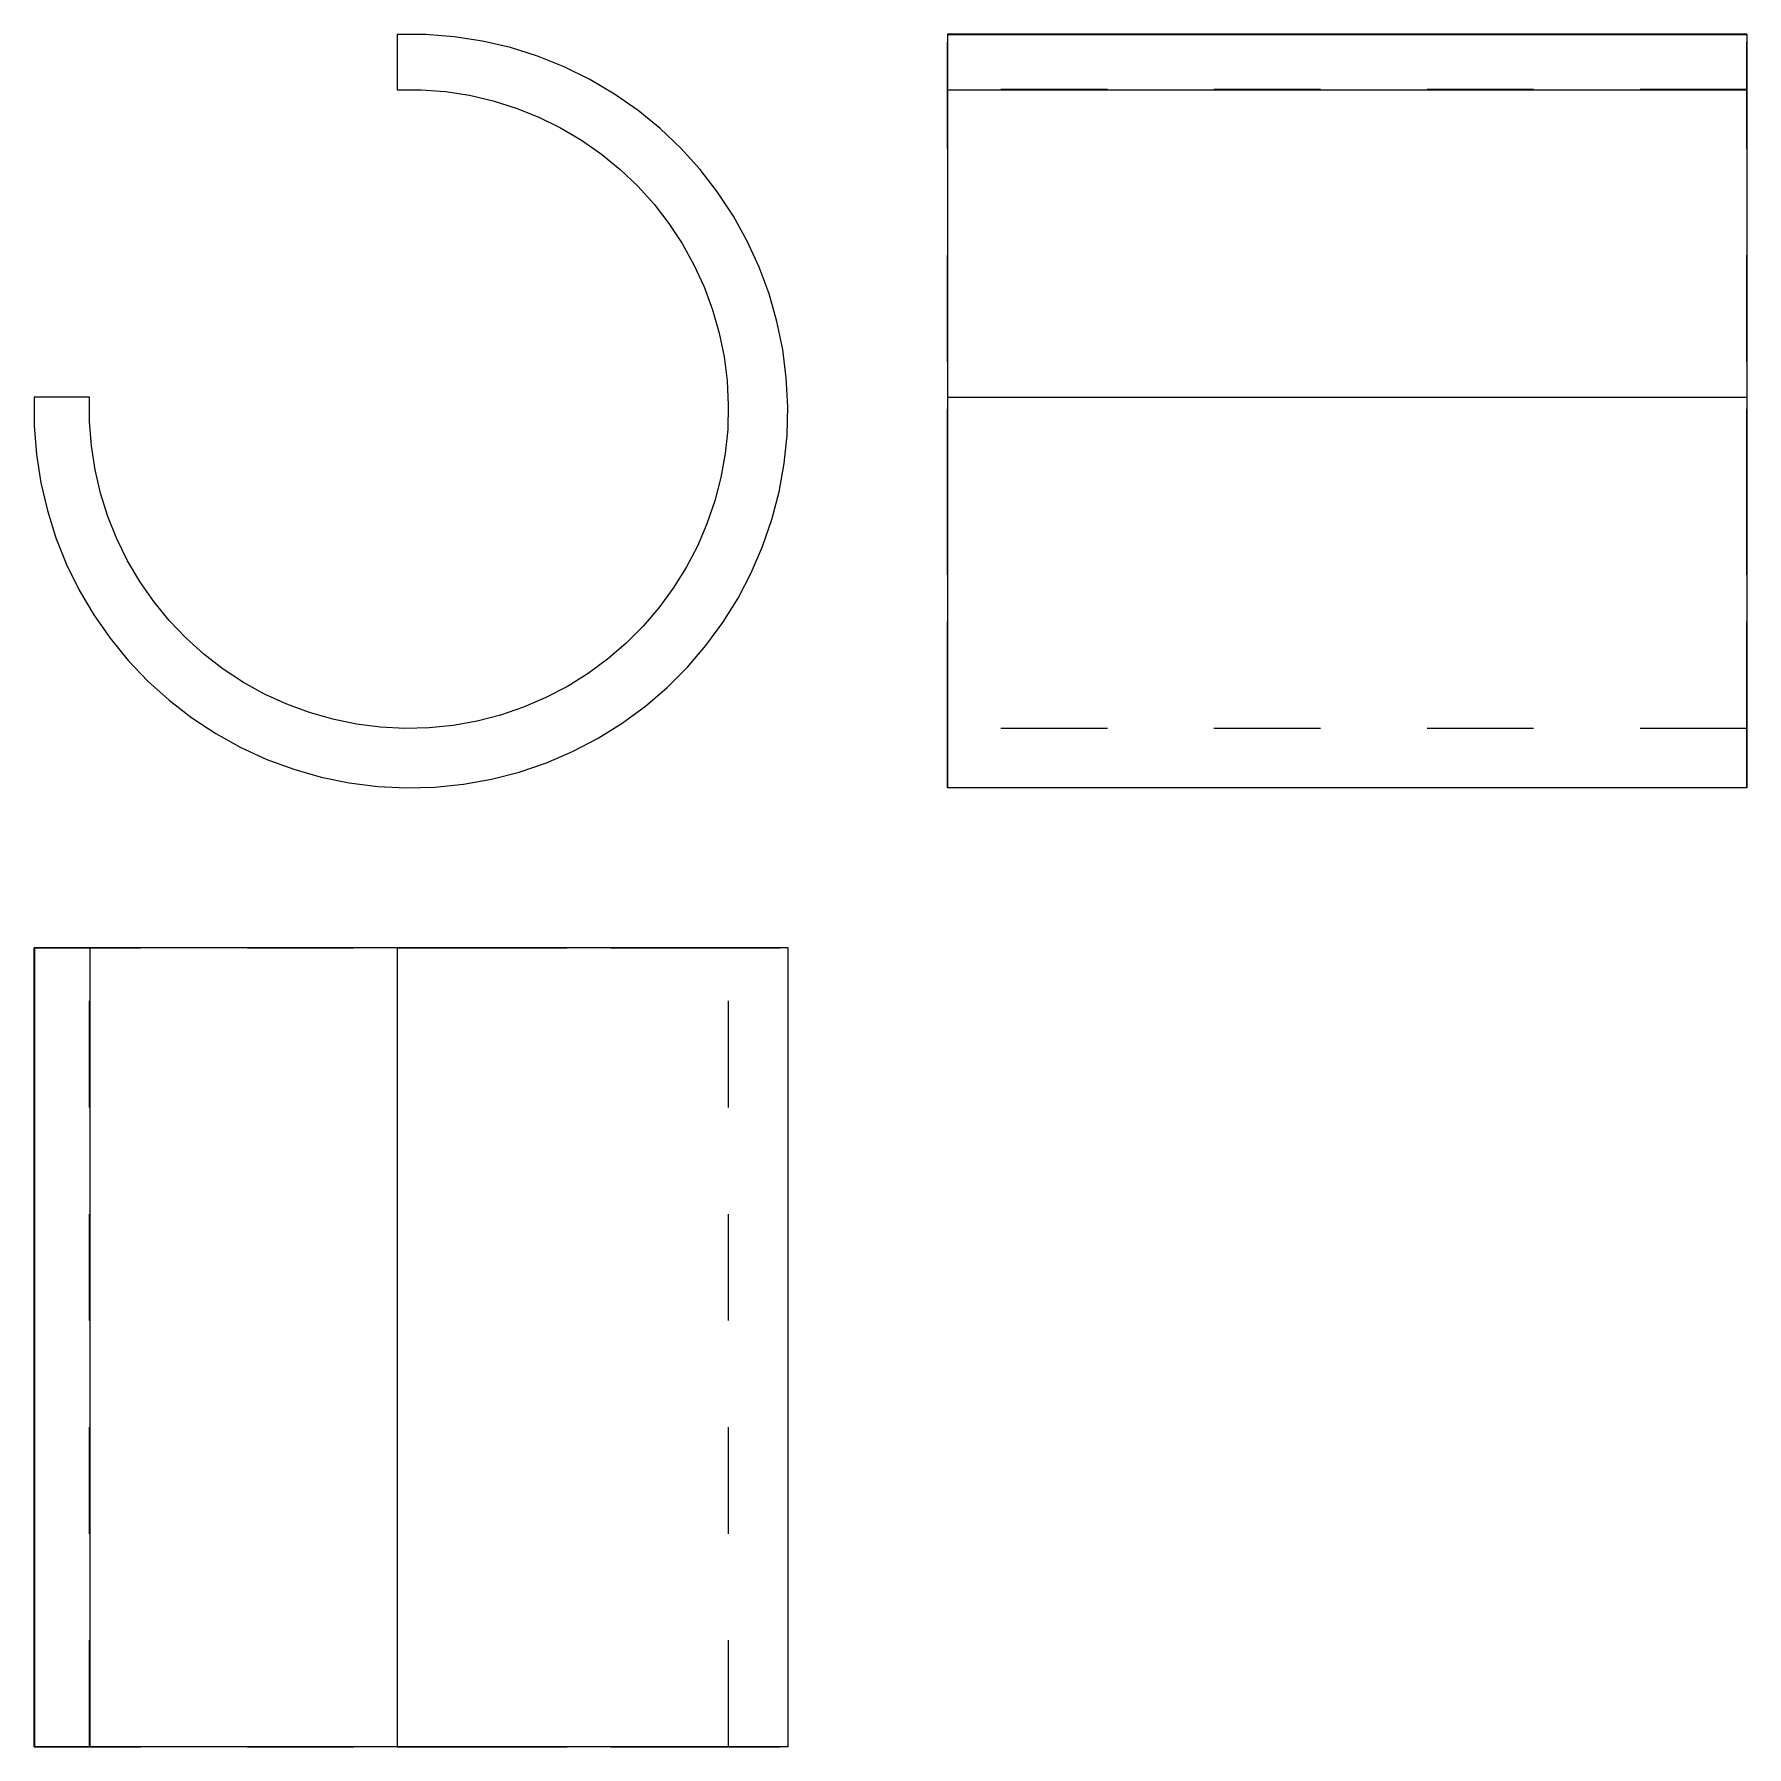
# Model space of a CAD drawing. Extents: x 0 to 1.61, y 0 to 1.61.
import ezdxf

# ---------------------------------------------------------------- set-up
doc = ezdxf.new("R2010")
doc.units = 0
doc.linetypes.add('HIDDEN', pattern=[0.037501, 0.025013, -0.012488])
for name, color, linetype in [('FRONT', 7, 'CONTINUOUS'), ('LEFT', 7, 'CONTINUOUS'), ('LEFT_HID', 7, 'HIDDEN'), ('TOP', 7, 'CONTINUOUS'), ('TOP_HID', 7, 'HIDDEN')]:
    doc.layers.add(name, color=color, linetype=linetype)

msp = doc.modelspace()

# ---------------------------------------------------------------- linework, layer by layer
at = {"layer": 'FRONT'}
for p, q in [((0.367326, 1.607142), (0.340461, 1.607173)), ((0.340461, 1.607173), (0.340461, 1.555364)), ((0.394111, 1.605071), (0.367326, 1.607142)), ((0.420662, 1.600974), (0.394111, 1.605071)), ((0.446825, 1.594874), (0.420662, 1.600974)), ((0.47245, 1.586805), (0.446825, 1.594874)), ((0.497388, 1.576815), (0.47245, 1.586805)), ((0.521497, 1.564961), (0.497388, 1.576815)), ((0.544636, 1.551312), (0.521497, 1.564961)), ((0.340461, 1.555364), (0.363237, 1.555337)), ((0.363237, 1.555337), (0.385947, 1.553582)), ((0.385947, 1.553582), (0.408457, 1.550108)), ((0.408457, 1.550108), (0.430639, 1.544936)), ((0.430639, 1.544936), (0.452365, 1.538095)), ((0.566673, 1.535945), (0.544636, 1.551312)), ((0.452365, 1.538095), (0.473508, 1.529626)), ((0.473508, 1.529626), (0.493948, 1.519576)), ((0.58748, 1.518951), (0.566673, 1.535945)), ((0.493948, 1.519576), (0.513566, 1.508003)), ((0.606937, 1.500426), (0.58748, 1.518951)), ((0.513566, 1.508003), (0.532249, 1.494975)), ((0.532249, 1.494975), (0.54989, 1.480567)), ((0.624931, 1.480479), (0.606937, 1.500426)), ((0.54989, 1.480567), (0.566386, 1.464861)), ((0.641361, 1.459222), (0.624931, 1.480479)), ((0.566386, 1.464861), (0.581642, 1.447949)), ((0.581642, 1.447949), (0.595571, 1.429927)), ((0.656129, 1.436781), (0.641361, 1.459222)), ((0.669152, 1.413283), (0.656129, 1.436781)), ((0.595571, 1.429927), (0.608093, 1.410901)), ((0.608093, 1.410901), (0.619133, 1.390979)), ((0.680353, 1.388865), (0.669152, 1.413283)), ((0.619133, 1.390979), (0.628631, 1.370276)), ((0.68967, 1.363667), (0.680353, 1.388865)), ((0.628631, 1.370276), (0.636529, 1.348913)), ((0.697046, 1.337834), (0.68967, 1.363667)), ((0.636529, 1.348913), (0.642783, 1.327011)), ((0.702441, 1.311516), (0.697046, 1.337834)), ((0.642783, 1.327011), (0.647357, 1.304698)), ((0.647357, 1.304698), (0.650225, 1.282103)), ((0.705823, 1.284865), (0.702441, 1.311516)), ((0.650225, 1.282103), (0.651369, 1.259354)), ((0.707173, 1.258034), (0.705823, 1.284865)), ((0, 1.266712), (0.000031, 1.239847)), ((0.051809, 1.266712), (0, 1.266712)), ((0.051836, 1.243936), (0.051809, 1.266712)), ((0.651369, 1.259354), (0.650783, 1.236585)), ((0.706482, 1.231177), (0.707173, 1.258034)), ((0.000031, 1.239847), (0.002102, 1.213062)), ((0.053591, 1.221226), (0.051836, 1.243936)), ((0.650783, 1.236585), (0.648471, 1.213926)), ((0.703755, 1.204451), (0.706482, 1.231177)), ((0.002102, 1.213062), (0.006199, 1.186511)), ((0.057065, 1.198716), (0.053591, 1.221226)), ((0.648471, 1.213926), (0.644446, 1.191507)), ((0.062237, 1.176534), (0.057065, 1.198716)), ((0.644446, 1.191507), (0.638731, 1.169459)), ((0.699008, 1.178009), (0.703755, 1.204451)), ((0.006199, 1.186511), (0.012299, 1.160348)), ((0.069078, 1.154808), (0.062237, 1.176534)), ((0.692267, 1.152003), (0.699008, 1.178009)), ((0.012299, 1.160348), (0.020368, 1.134723)), ((0.638731, 1.169459), (0.63136, 1.147908)), ((0.077547, 1.133665), (0.069078, 1.154808)), ((0.63136, 1.147908), (0.622373, 1.126978)), ((0.683572, 1.126584), (0.692267, 1.152003)), ((0.020368, 1.134723), (0.030358, 1.109785)), ((0.087597, 1.113225), (0.077547, 1.133665)), ((0.622373, 1.126978), (0.611825, 1.106792)), ((0.672973, 1.101898), (0.683572, 1.126584)), ((0.030358, 1.109785), (0.042212, 1.085676)), ((0.09917, 1.093607), (0.087597, 1.113225)), ((0.112198, 1.074924), (0.09917, 1.093607)), ((0.611825, 1.106792), (0.599774, 1.087463)), ((0.660531, 1.078088), (0.672973, 1.101898)), ((0.042212, 1.085676), (0.055861, 1.062537)), ((0.599774, 1.087463), (0.586292, 1.069105)), ((0.646318, 1.05529), (0.660531, 1.078088)), ((0.055861, 1.062537), (0.071228, 1.0405)), ((0.126606, 1.057283), (0.112198, 1.074924)), ((0.586292, 1.069105), (0.571455, 1.051824)), ((0.142312, 1.040787), (0.126606, 1.057283)), ((0.571455, 1.051824), (0.555349, 1.035718)), ((0.630415, 1.033638), (0.646318, 1.05529)), ((0.071228, 1.0405), (0.088222, 1.019693)), ((0.159224, 1.025531), (0.142312, 1.040787)), ((0.555349, 1.035718), (0.538067, 1.020881)), ((0.612915, 1.013254), (0.630415, 1.033638)), ((0.088222, 1.019693), (0.106747, 1.000236)), ((0.177246, 1.011602), (0.159224, 1.025531)), ((0.538067, 1.020881), (0.51971, 1.007399)), ((0.593919, 0.994258), (0.612915, 1.013254)), ((0.106747, 1.000236), (0.126694, 0.982241)), ((0.196272, 0.99908), (0.177246, 1.011602)), ((0.216194, 0.98804), (0.196272, 0.99908)), ((0.51971, 1.007399), (0.500381, 0.995348)), ((0.126694, 0.982241), (0.147951, 0.965812)), ((0.236897, 0.978542), (0.216194, 0.98804)), ((0.480194, 0.9848), (0.459265, 0.975813)), ((0.500381, 0.995348), (0.480194, 0.9848)), ((0.573535, 0.976758), (0.593919, 0.994258)), ((0.147951, 0.965812), (0.170392, 0.951044)), ((0.25826, 0.970644), (0.236897, 0.978542)), ((0.280162, 0.96439), (0.25826, 0.970644)), ((0.437714, 0.968442), (0.415666, 0.962727)), ((0.459265, 0.975813), (0.437714, 0.968442)), ((0.551883, 0.960855), (0.573535, 0.976758)), ((0.170392, 0.951044), (0.19389, 0.938021)), ((0.302475, 0.959816), (0.280162, 0.96439)), ((0.32507, 0.956948), (0.302475, 0.959816)), ((0.347819, 0.955804), (0.32507, 0.956948)), ((0.370588, 0.95639), (0.347819, 0.955804)), ((0.393247, 0.958702), (0.370588, 0.95639)), ((0.415666, 0.962727), (0.393247, 0.958702)), ((0.529085, 0.946642), (0.551883, 0.960855)), ((0.19389, 0.938021), (0.218308, 0.92682)), ((0.480589, 0.923601), (0.505275, 0.9342)), ((0.505275, 0.9342), (0.529085, 0.946642)), ((0.218308, 0.92682), (0.243506, 0.917503)), ((0.243506, 0.917503), (0.269339, 0.910127)), ((0.45517, 0.914906), (0.480589, 0.923601)), ((0.269339, 0.910127), (0.295657, 0.904732)), ((0.295657, 0.904732), (0.322308, 0.90135)), ((0.322308, 0.90135), (0.349139, 0.9)), ((0.349139, 0.9), (0.375996, 0.900691)), ((0.375996, 0.900691), (0.402722, 0.903418)), ((0.402722, 0.903418), (0.429164, 0.908165)), ((0.429164, 0.908165), (0.45517, 0.914906))]:
    msp.add_line(p, q, dxfattribs=at)
at = {"layer": 'LEFT'}
for p, q in [((0.857173, 1.607439), (0.857173, 1.6072)), ((1.607173, 1.607439), (0.857173, 1.607439)), ((1.607173, 1.607439), (1.607173, 1.6072)), ((0.857173, 1.6072), (1.607173, 1.6072)), ((0.857173, 1.6072), (0.857173, 1.55539)), ((1.607173, 1.6072), (1.607173, 1.55539)), ((0.857173, 1.55539), (1.607173, 1.55539)), ((0.857173, 1.55539), (0.857173, 1.266739)), ((1.607173, 1.55539), (1.607173, 1.266739)), ((0.857173, 1.266739), (0.857173, 0.9)), ((0.857173, 1.266739), (1.607173, 1.266739)), ((1.607173, 1.266739), (1.607173, 0.9)), ((1.607173, 0.9), (0.857173, 0.9))]:
    msp.add_line(p, q, dxfattribs=at)
at = {"layer": 'LEFT_HID', "linetype": 'HIDDEN'}
for p, q in [((0.857173, 0.9), (0.857173, 1.607439)), ((1.607173, 0.9), (1.607173, 1.607439)), ((0.857173, 1.55539), (0.857173, 1.555594)), ((0.857173, 1.555594), (0.857173, 1.55539)), ((1.607173, 1.555594), (0.857173, 1.555594)), ((1.607173, 1.55539), (1.607173, 1.555594)), ((1.607173, 1.555594), (1.607173, 1.55539)), ((0.857173, 1.266739), (0.857173, 0.955808)), ((0.857173, 0.955808), (0.857173, 1.266739)), ((1.607173, 1.266739), (1.607173, 0.955808)), ((1.607173, 0.955808), (1.607173, 1.266739)), ((1.607173, 0.955808), (0.857173, 0.955808))]:
    msp.add_line(p, q, dxfattribs=at)
at = {"layer": 'TOP'}
for p, q in [((0.00024, 0.75), (0, 0.75)), ((0, 0), (0, 0.75)), ((0.00024, 0.75), (0.00024, 0)), ((0.052049, 0.75), (0.00024, 0.75)), ((0.052049, 0.75), (0.052049, 0)), ((0.3407, 0.75), (0.052049, 0.75)), ((0.707439, 0.75), (0.3407, 0.75)), ((0.3407, 0.75), (0.3407, 0)), ((0.3407, 0.75), (0.3407, 0)), ((0.707439, 0), (0.707439, 0.75)), ((0.00024, 0), (0, 0)), ((0.052049, 0), (0.00024, 0)), ((0.3407, 0), (0.052049, 0)), ((0.707439, 0), (0.3407, 0))]:
    msp.add_line(p, q, dxfattribs=at)
at = {"layer": 'TOP_HID', "linetype": 'HIDDEN'}
for p, q in [((0, 0.75), (0.707439, 0.75)), ((0.052049, 0.75), (0.051846, 0.75)), ((0.051846, 0.75), (0.052049, 0.75)), ((0.051846, 0), (0.051846, 0.75)), ((0.3407, 0.75), (0.651631, 0.75)), ((0.651631, 0.75), (0.3407, 0.75)), ((0.651631, 0), (0.651631, 0.75)), ((0, 0), (0.707439, 0)), ((0.052049, 0), (0.051846, 0)), ((0.051846, 0), (0.052049, 0)), ((0.3407, 0), (0.651631, 0)), ((0.651631, 0), (0.3407, 0))]:
    msp.add_line(p, q, dxfattribs=at)

doc.saveas('drawing.dxf')
